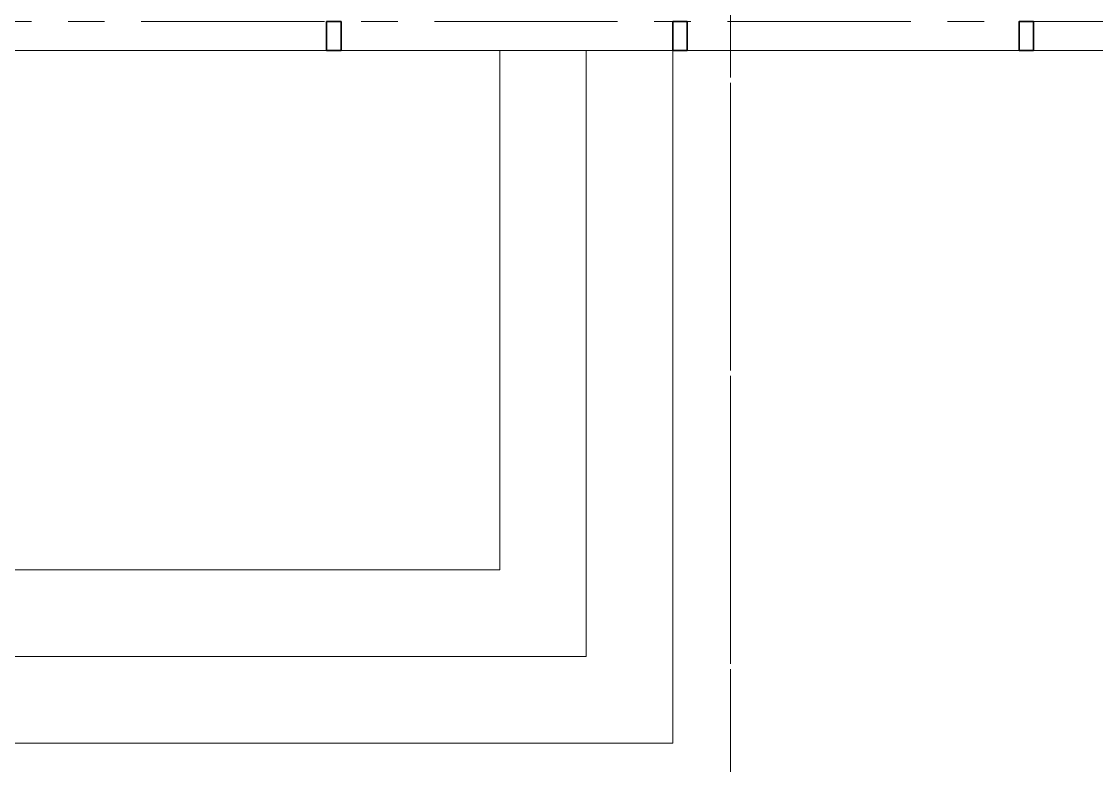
# Model space of a CAD drawing. Header units: millimetres. Extents: x -343543 to 400519, y -115663 to 104219.
# Drawn here: x -317221 to -313495, y -2578 to 0 of the extents above; entities that cross this region are included whole.
import ezdxf
from ezdxf.xclip import XClip

# ---------------------------------------------------------------- set-up
doc = ezdxf.new("R2010")
doc.units = ezdxf.units.MM
doc.header["$XCLIPFRAME"] = 0
doc.linetypes.add('XREF MAT BANG TUONG XAY$0$CENTER', pattern=[50.8, 31.75, -6.35, 6.35, -6.35])
doc.layers.get('0').update_dxf_attribs({"color": 231, "lineweight": 0})
for name, color, linetype, lineweight in [('A-SYMBOLS', 10, 'Continuous', 13), ('XREF MAT BANG TUONG XAY$0$01.Xref _MB T1$0$A-DOOR', 8, 'Continuous', 9), ('XREF MAT BANG TUONG XAY$0$01.Xref _MB T1$0$A-FNSH', 8, 'Continuous', 9), ('XREF MAT BANG TUONG XAY$0$01.Xref _MB T1$0$A-WALL', 8, 'Continuous', 35), ('XREF MAT BANG TUONG XAY$0$A-GRID', 8, 'XREF MAT BANG TUONG XAY$0$CENTER', 15)]:
    doc.layers.add(name, color=color, linetype=linetype, lineweight=lineweight)

# ---------------------------------------------------------------- blocks, each defined once
blk = doc.blocks.new('XREF MAT BANG TUONG XAY$0$00.xref_IKIGAI_Truc')
at = {"layer": 'XREF MAT BANG TUONG XAY$0$A-GRID', "color": 8, "ltscale": 20}
blk.add_lwpolyline([(23800, -3895), (23800, 22924.4)], dxfattribs=at)
blk = doc.blocks.new('XREF MAT BANG TUONG XAY$0$xref_IKIGAI_Cot')
at = {"layer": 'XREF MAT BANG TUONG XAY$0$A-GRID', "color": 8, "ltscale": 20}
for points in [[(23800, -3895), (23800, 22924.4)], [(-2907.5, 0), (42750, 0)]]:
    blk.add_lwpolyline(points, dxfattribs=at)
blk = doc.blocks.new('01.Xref _MB T1')
at = {"color": 8}
blk.add_lwpolyline([(39999.98286, 2999.99997), (40000.00012, 19400), (-0.00011, 19399.99891), (0.00011, 2999.99997), (8394.99073, 2999.9999), (8394.99073, -99.99996), (31605.0109, -99.99952), (31605.0109, 3000.00035)], close=True, dxfattribs=at)
at = {"layer": 'XREF MAT BANG TUONG XAY$0$01.Xref _MB T1$0$A-DOOR', "color": 8, "transparency": 33554687}
blk.add_lwpolyline([(31704.99214, 1299.99999), (31704.99214, -99.99958), (19999.99989, -100)], dxfattribs=at)
at = {"layer": 'XREF MAT BANG TUONG XAY$0$01.Xref _MB T1$0$A-FNSH', "color": 8}
for points in [[(16399.99989, -100.00001), (16399.99989, -2500.00001), (23599.99989, -2500.00001), (23599.99989, -100.00001)], [(16699.99989, -100.00001), (16699.99989, -2200.00001), (23299.99989, -2200.00001), (23299.99989, -100.00001)], [(16999.99989, -100.00001), (16999.99989, -1900.00001), (22999.99989, -1900.00001), (22999.99989, -100.00001)]]:
    blk.add_lwpolyline(points, dxfattribs=at)
at = {"layer": 'XREF MAT BANG TUONG XAY$0$01.Xref _MB T1$0$A-WALL', "color": 8}
for points in [[(22449.99989, -100.00001), (22449.99989, -0.00001), (22399.99989, -0.00001), (22399.99989, -100.00001)], [(23649.99989, -100.00001), (23649.99989, -0.00001), (23599.99989, -0.00001), (23599.99989, -100.00001)], [(24850.00011, -100.00001), (24850.00011, -0.00001), (24800.00011, -0.00001), (24800.00011, -100.00001)]]:
    blk.add_lwpolyline(points, close=True, dxfattribs=at)
at = {"color": 8}
blk.add_blockref('XREF MAT BANG TUONG XAY$0$00.xref_IKIGAI_Truc', (0.00011, 0), dxfattribs=at)
ref = blk.add_blockref('XREF MAT BANG TUONG XAY$0$xref_IKIGAI_Cot', (-0.00927, -0.00001), dxfattribs=at)
XClip(ref).set_block_clipping_path([(-1610.3425959283, -2225.6693134198), (41829.1295208634, 21555.8819575264)])

msp = doc.modelspace()

# ---------------------------------------------------------------- block references
at = {"layer": 'A-SYMBOLS'}
msp.add_blockref('01.Xref _MB T1', (-338563.5, 0), dxfattribs=at)

doc.saveas('drawing.dxf')
